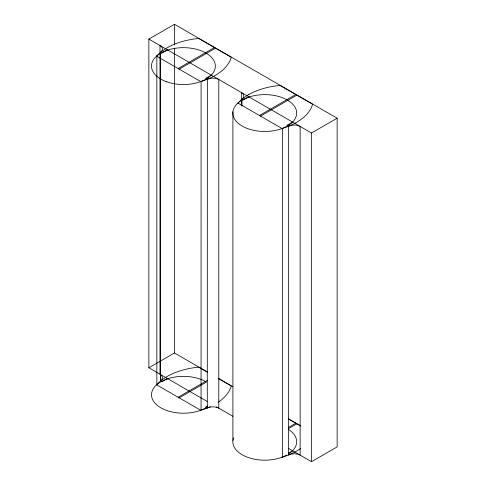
<?xml version="1.0" encoding="UTF-8"?>
<svg xmlns="http://www.w3.org/2000/svg" width="486" height="486" viewBox="0 0 486 486"><rect width="100%" height="100%" fill="white"/><g stroke="black" fill="none" stroke-linecap="round" stroke-linejoin="round"><path stroke-width="0.73" d="M207.68 79.121L207.68 79.121A57.512 33.163 0 0 0 213.488 76.405L215.146 75.482A57.512 33.206 0 0 0 231.263 57.269L198.707 38.473A57.512 33.206 0 0 0 167.16 47.78L165.562 48.734A57.512 33.242 0.1 0 0 160.878 52.069L160.544 52.348A57.518 33.206 0 0 0 156.844 55.89L156.601 56.163L200.712 81.551M207.236 372.094L198.707 367.167A57.512 33.2 0 0 0 167.16 376.474L165.562 377.434A57.512 33.17 -0.1 0 0 160.878 380.769L160.544 381.042A57.518 33.206 0 0 0 156.844 384.584L156.614 384.839L200.712 410.245M292.584 450.765L288.204 453.323M247.702 97.516A31.918 18.413 -0.1 0 0 242.623 99.812L242.186 100.019A31.918 18.425 0 0 0 242.186 126.074A31.918 18.425 0 0 0 287.323 126.081L287.785 125.807A31.918 18.413 -0.1 0 0 292.536 122.126L292.584 122.071A31.918 18.425 0 0 0 287.323 100.019L287.226 99.958M282.044 128.511L237.933 103.117L238.176 102.85A57.518 33.212 0 0 1 241.876 99.302L242.21 99.029A57.676 33.255 -0.1 0 1 246.894 95.693L248.492 94.734M207.492 406.004L205.633 407.08L207.285 408.033A8.627 4.981 0 0 1 218.803 408.173L218.803 79.473A8.627 4.981 0 0 0 207.285 79.333L206.453 78.854L206.021 79.103M206.453 407.547L206.052 407.784M211.276 75.123L205.633 78.38L206.453 78.854M207.4 401.588L148.862 367.787L148.862 39.093L174.48 24.3L337.138 118.213L337.138 446.907L311.52 461.7L288.733 448.542M160.854 53.059L161.874 53.114L167.512 49.864L311.52 133.006L337.138 118.213M178.083 68.569L214.454 47.567M179.14 69.176L215.511 48.175M248.844 96.817L243.207 100.073L241.767 99.241A8.627 4.981 0 0 0 241.323 92.474L241.317 100.061M259.415 115.522L295.786 94.521L312.589 104.223A57.512 33.206 0 0 1 296.472 122.442L294.82 123.359A61.175 35.466 0.2 0 1 289.219 126.008L288.562 126.257L286.965 125.339L292.536 122.126M260.472 116.13L296.843 95.135M148.862 367.787L174.48 352.994L207.273 371.93M160.854 381.759L161.322 381.492M167.512 378.558L161.874 381.814L160.435 380.981A8.627 4.981 0 0 0 159.991 374.214L159.985 45.514A8.627 4.981 0 0 1 160.435 52.288L160.435 380.981M178.083 397.262L207.388 380.344M179.14 397.87L206.514 382.063L205.463 381.455A31.918 18.425 0 0 0 160.028 382.257A31.918 18.425 0 0 0 162.051 408.471A31.918 18.425 0 0 0 207.425 406.934M288.72 427.297L295.786 423.221M288.49 428.652L296.843 423.828M281.983 457.223L282.396 457.101A57.518 33.206 0 0 0 288.562 454.951L289.219 454.702A61.175 35.174 -0.2 0 0 294.82 452.053L296.472 451.136A57.512 33.2 0 0 0 300.67 448.432M288.562 454.951L289.036 454.762M282.421 457.089L282.396 128.401A57.518 33.212 0 0 0 288.562 126.257L289.036 126.062M207.352 79.254L207.285 408.033M247.732 97.461L249.124 96.981A31.918 18.425 0 0 1 287.323 100.019L287.457 100.092M166.406 379.202L167.798 378.722M166.406 50.501L167.798 50.022M201.064 81.448L201.064 81.448A57.512 33.206 0 0 0 207.188 79.315M205.463 52.761L206.514 53.369M295.786 94.521L280.033 85.433A57.518 33.212 0 0 0 248.51 94.715M148.862 39.093L167.512 49.864M160.435 52.288L161.322 52.798M218.427 378.369L232.855 386.698M288.605 418.889L300.409 425.706M218.135 378.387L231.263 385.963A57.512 33.2 0 0 1 218.439 402.104M288.569 419.053L300.779 426.101M216.44 406.806L232.952 416.338M311.52 133.006L311.52 461.7M288.562 126.257L288.617 454.987M241.876 99.302L241.876 105.905M241.767 99.241L241.767 105.845M232.909 111.816L232.909 440.51M201.095 81.441L201.064 410.141A57.512 33.2 0 0 0 207.194 408.009L207.704 407.803A57.512 33.248 0 0 0 210.341 406.661M174.48 24.3L174.48 44.797M174.48 48.594L174.48 352.994M160.544 52.348L160.544 381.042M156.844 55.89L156.844 384.584M288.374 429.345A31.918 18.425 0 0 1 288.447 454.094M286.776 455.084A31.918 18.425 0 0 1 249.111 457.806A31.918 18.425 0 0 1 233.572 437.807M289.213 454.702A8.645 4.994 0 0 1 300.135 455.127L300.135 126.433A8.645 4.994 0 0 0 289.213 126.002M166.734 81.8A31.918 18.425 0 0 0 215.334 66.582A31.918 18.425 0 0 0 168.205 49.894A31.918 18.425 0 0 0 166.734 81.8"/></g></svg>
